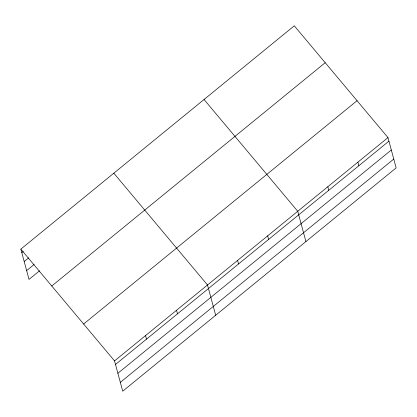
<?xml version="1.0" encoding="UTF-8"?>
<svg xmlns="http://www.w3.org/2000/svg" width="417" height="417" viewBox="0 0 417 417"><rect width="100%" height="100%" fill="white"/><g stroke="black" fill="none" stroke-linecap="round" stroke-linejoin="round"><path stroke-width="0.63" d="M20.85 249.116L294.287 25.812L387.977 137.594L396.15 167.884L122.713 391.188L114.539 360.903L20.85 249.116L29.023 279.406L39.521 270.831M21.809 252.676L23.31 251.451M24.191 261.495L28.69 257.821M26.641 270.586L34.142 264.461M51.765 286.005L325.208 62.701M83.619 324.014L357.061 100.705M114.539 360.903L387.977 137.594M115.499 364.458L388.936 141.155M117.881 373.278L391.318 149.974M120.331 382.368L393.768 159.065M204.054 99.501L297.743 211.289L305.916 241.573M113.82 173.191L207.51 284.978L215.678 315.262M357.901 162.161L358.86 165.716M327.819 186.722L328.784 190.282M267.667 235.85L268.626 239.41M237.586 260.411L238.545 263.971M176.516 310.284L177.48 313.845M145.528 335.591L146.487 339.151"/></g></svg>
